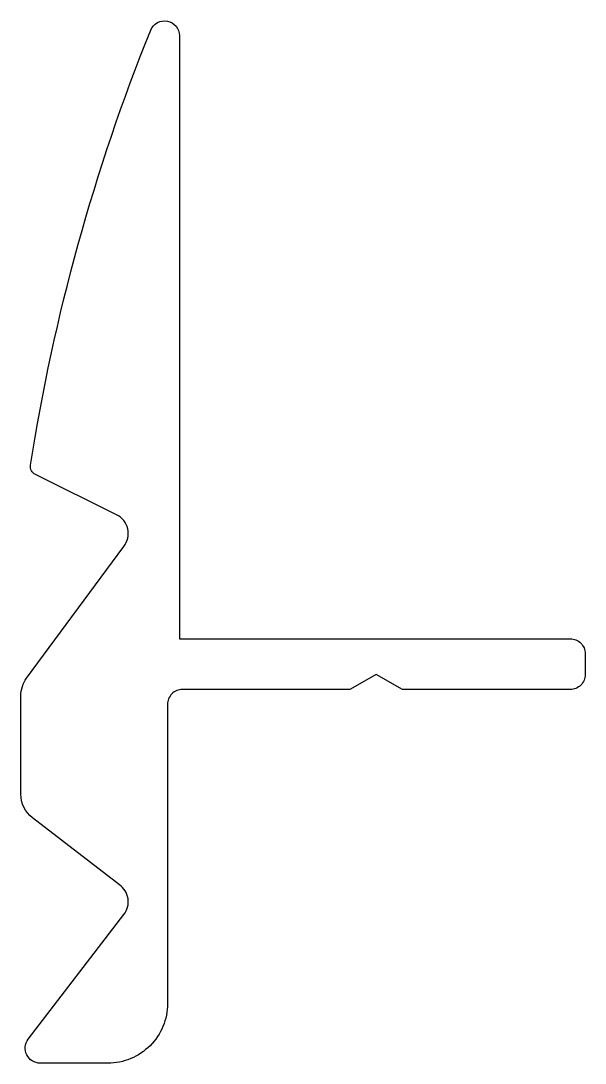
# Model space of a CAD drawing. Extents: x 151.4 to 170.3, y 200 to 234.9.
import ezdxf

# ---------------------------------------------------------------- set-up
doc = ezdxf.new("R2010")
doc.units = 0
doc.header["$LTSCALE"] = 15
doc.layers.get('0').update_dxf_attribs({"linetype": 'CONTINUOUS'})

msp = doc.modelspace()

# ---------------------------------------------------------------- linework, layer by layer
at = {"color": 7, "linetype": 'CONTINUOUS', "ltscale": 2}
msp.add_lwpolyline([(154.635, 218.343), (154.635, 218.343), (151.914, 219.687, -0.327833), (151.751, 220.002, -0.057145), (155.777, 234.588, -0.824533), (156.741, 234.401), (156.741, 214.182), (156.741, 214.182), (169.839, 214.182, -0.414214), (170.339, 213.682), (170.339, 212.982, -0.414214), (169.839, 212.482), (164.222, 212.482), (163.339, 212.982), (162.456, 212.482), (156.841, 212.482, 0.414214), (156.341, 211.982), (156.341, 201.953, -0.414214), (154.341, 199.953), (152.073, 199.953), (152.073, 199.953, -0.621733), (151.676, 200.758), (154.881, 204.937, 0.426071), (154.729, 205.935), (151.815, 208.183, -0.232508), (151.425, 208.974), (151.425, 212.269, -0.160018), (151.62, 212.862), (154.873, 217.28, 0.477993)], format="xyb", close=True, dxfattribs=at)

doc.saveas('drawing.dxf')
